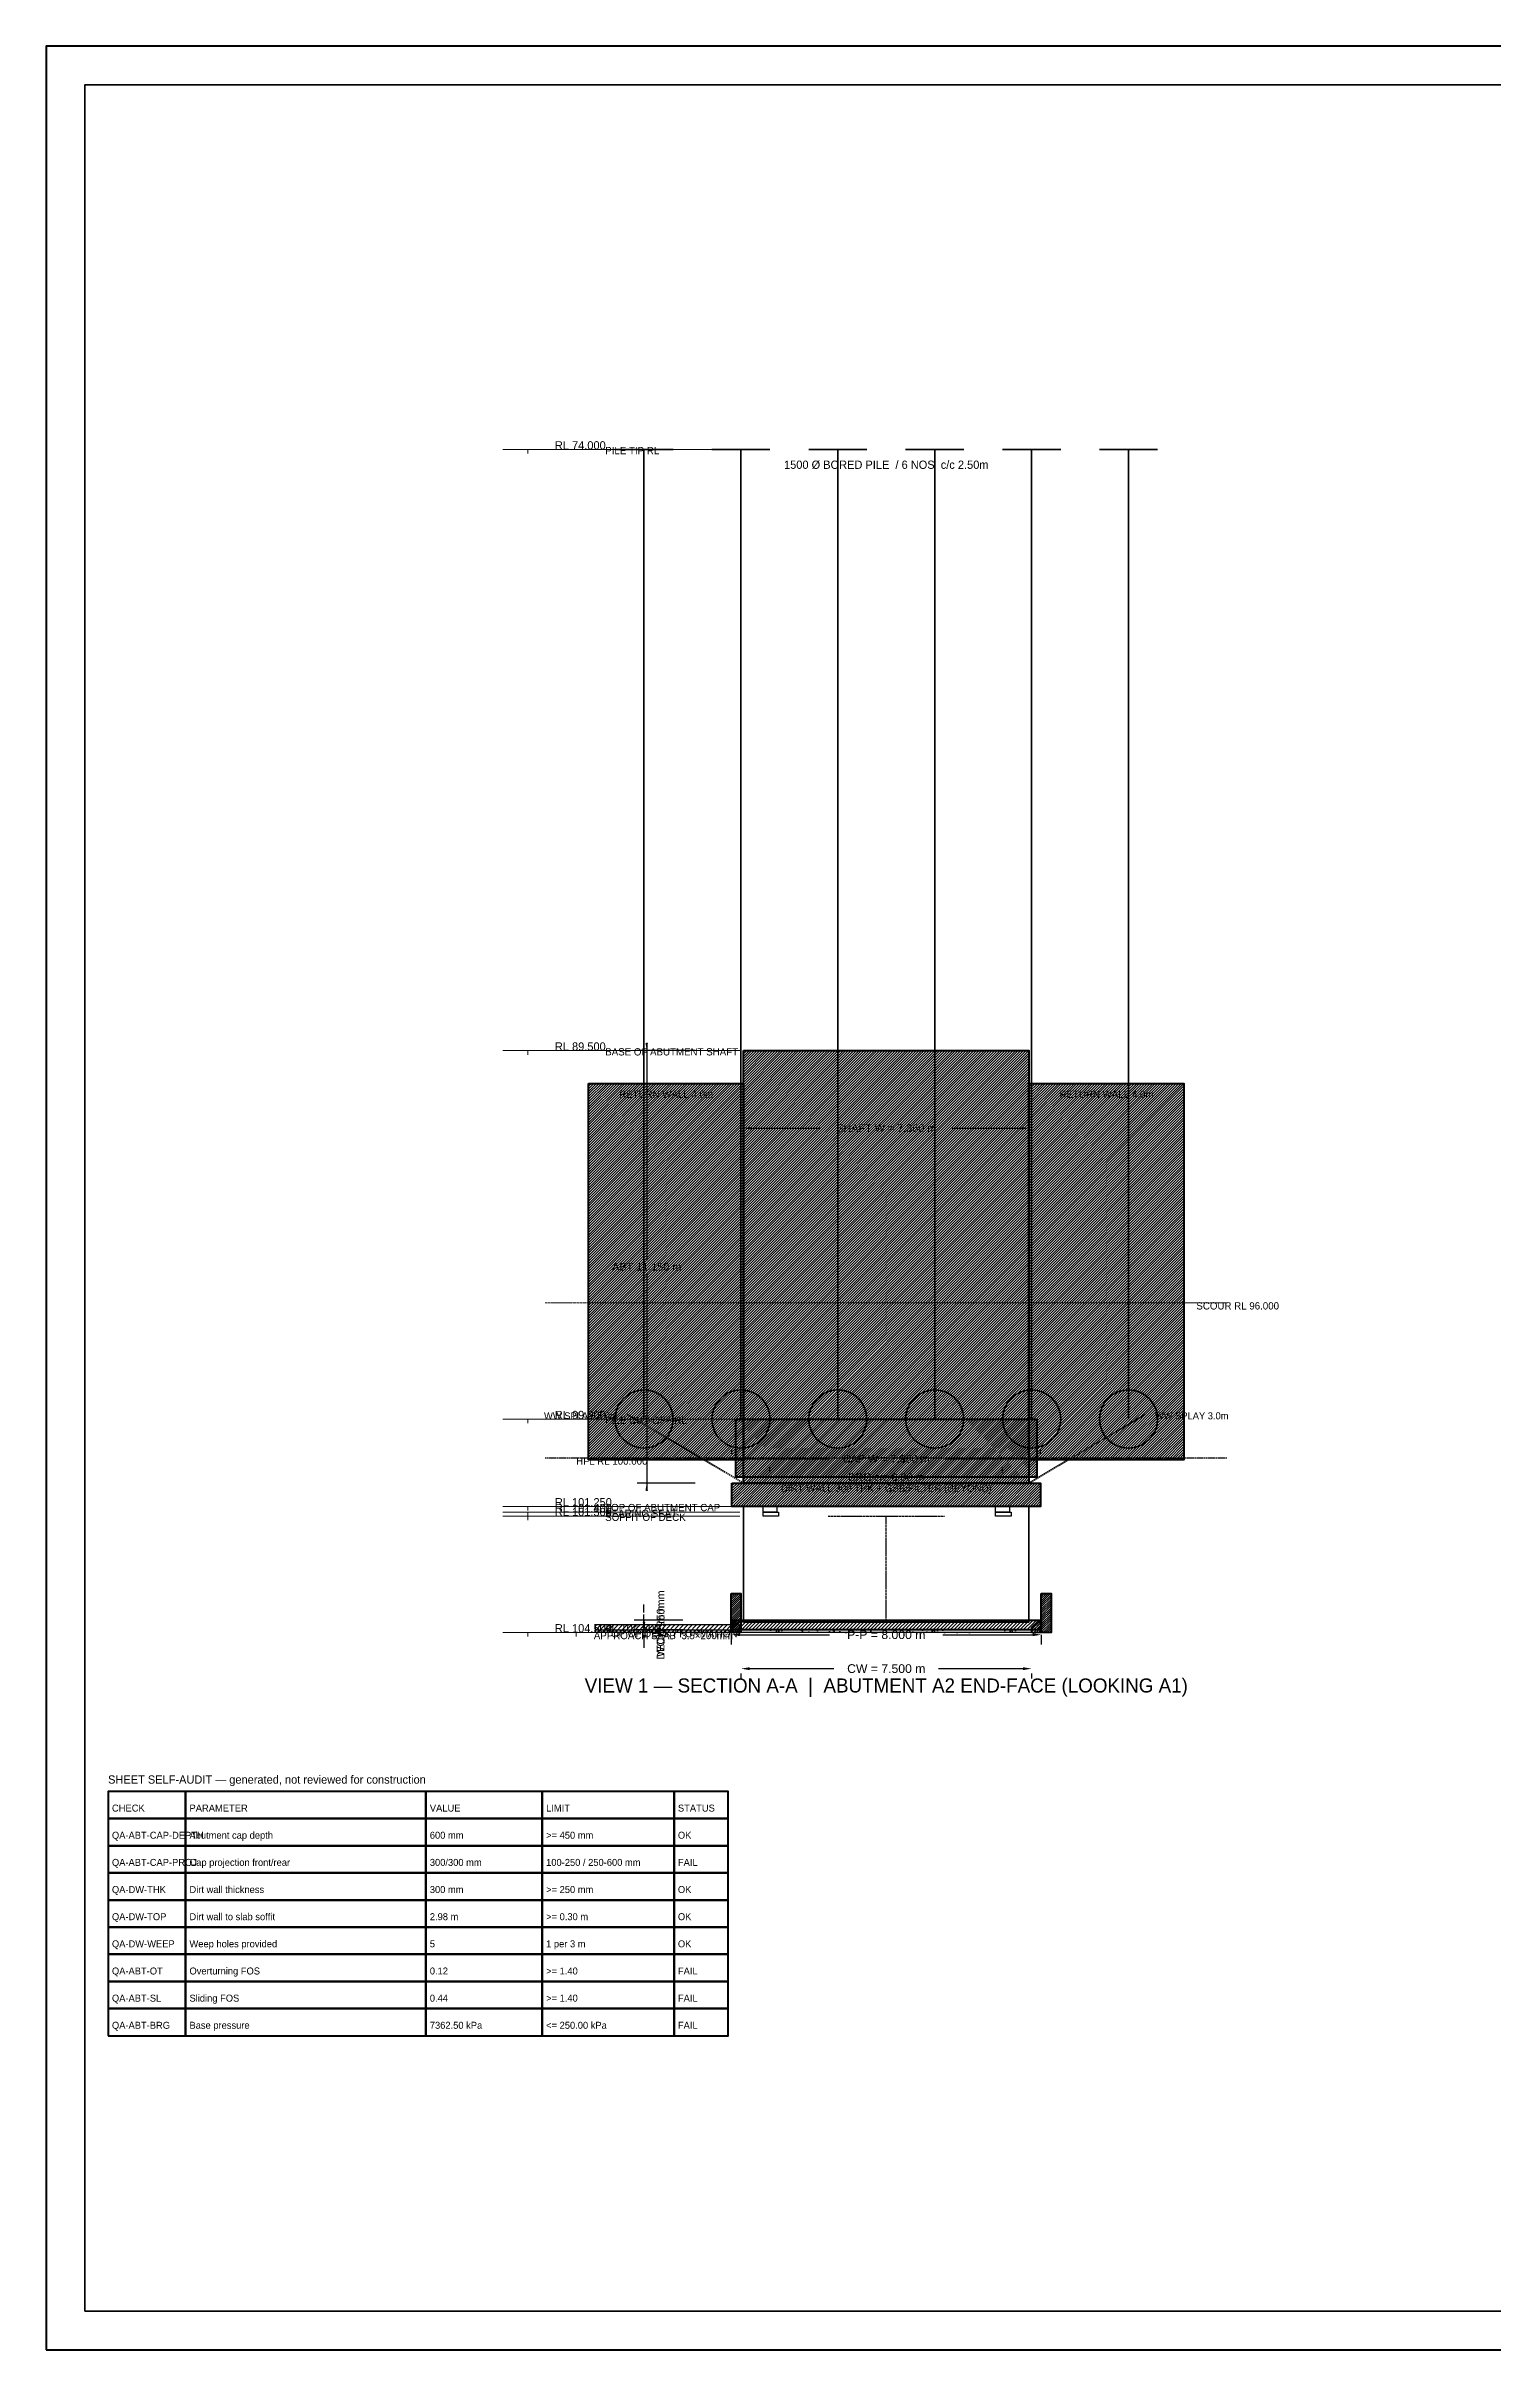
# Model space of a CAD drawing. Header units: metres. Extents: x 0 to 841, y 0 to 594.
# Drawn here: x 0 to 374, y 0 to 594 of the extents above; entities that cross this region are included whole.
import ezdxf
from ezdxf.enums import TextEntityAlignment as Align

# ---------------------------------------------------------------- set-up
doc = ezdxf.new("R2010")
doc.units = ezdxf.units.M
for name, pattern in [('DASHED', [0.5, 0.375, -0.125]), ('DASHED2', [0.25, 0.1875, -0.0625]), ('HIDDEN', [0.25, 0.1875, -0.0625])]:
    doc.linetypes.add(name, pattern=pattern)
for name, color, linetype, lineweight in [('BORDER-INNER', 7, 'Continuous', 35), ('BORDER-OUTER', 7, 'Continuous', 70), ('CIVIL-HFL', 5, 'DASHED', 25), ('CIVIL-ROAD', 7, 'Continuous', 25), ('CIVIL-SCOUR', 1, 'DASHED2', 18), ('DIM-LEVEL', 3, 'Continuous', 18), ('DIM-LINEAR', 3, 'Continuous', 18), ('FOUND-CAP', 2, 'Continuous', 35), ('FOUND-PILE', 4, 'Continuous', 35), ('STRUC-HATCHING', 8, 'Continuous', 18), ('STRUC-HIDDEN', 8, 'HIDDEN', 25), ('SUB-ABUT', 3, 'Continuous', 35), ('SUB-BEARING', 5, 'Continuous', 25), ('SUB-DIRT-WALL', 3, 'Continuous', 35), ('SUPER-DECK', 2, 'Continuous', 50), ('SUPER-KERB', 7, 'Continuous', 25), ('SUPER-PARAPET', 2, 'Continuous', 35), ('SUPER-WEARING', 8, 'Continuous', 25), ('TEXT-GENERAL', 7, 'Continuous', 18), ('TEXT-HEADER', 7, 'Continuous', 25), ('TEXT-LEVEL', 5, 'Continuous', 18), ('TEXT-SPEC', 7, 'Continuous', 13), ('TITLEBLK-BOX', 7, 'Continuous', 50)]:
    doc.layers.add(name, color=color, linetype=linetype, lineweight=lineweight)
doc.styles.add('BRIDGE_STD', font='Arial.ttf')
doc.dimstyles.new('pmb100', dxfattribs={"dimtxt": 2.5, "dimasz": 0.9375, "dimexe": 2.5, "dimexo": 2.5, "dimtad": 0, "dimtih": 1, "dimdec": 0, "dimtxsty": 'BRIDGE_STD', "dimcen": 2.5, "dimazin": 3, "dimtfac": 1, "dimtmove": 0, "dimatfit": 3})

msp = doc.modelspace()

# ---------------------------------------------------------------- hatches: boundary and pattern name
at = {"layer": 'STRUC-HATCHING'}
h = msp.add_hatch(dxfattribs=at)
h.set_pattern_fill('ANSI31', scale=0.15)
h.paths.add_polyline_path([(179.95, 335), (253.55, 335), (253.55, 223.5), (179.95, 223.5)])
h = msp.add_hatch(dxfattribs=at)
h.set_pattern_fill('ANSI31', scale=0.15)
h.paths.add_polyline_path([(139.95, 326.56), (179.95, 326.56), (179.95, 229.5), (139.95, 229.5)])
h = msp.add_hatch(dxfattribs=at)
h.set_pattern_fill('ANSI31', scale=0.15)
h.paths.add_polyline_path([(253.55, 326.56), (293.55, 326.56), (293.55, 229.5), (253.55, 229.5)])
h = msp.add_hatch(dxfattribs=at)
h.set_pattern_fill('ANSI31', scale=0.15)
h.paths.add_polyline_path([(177.95, 240), (255.55, 240), (255.55, 225), (177.95, 225)])
h = msp.add_hatch(dxfattribs=at)
h.set_pattern_fill('ANSI31', scale=0.15)
h.paths.add_polyline_path([(176.95, 223.5), (256.55, 223.5), (256.55, 217.5), (176.95, 217.5)])
h = msp.add_hatch(dxfattribs=at)
h.set_pattern_fill('ANSI31', scale=0.12)
h.paths.add_polyline_path([(176.75, 195), (179.25, 195), (179.25, 185), (176.75, 185)])
h = msp.add_hatch(dxfattribs=at)
h.set_pattern_fill('ANSI31', scale=0.12)
h.paths.add_polyline_path([(256.75, 195), (259.25, 195), (259.25, 185), (256.75, 185)])
h = msp.add_hatch(dxfattribs=at)
h.set_pattern_fill('ANSI31', scale=0.25)
h.paths.add_polyline_path([(141.75, 187), (176.75, 187), (176.75, 185), (141.75, 185)])
h = msp.add_hatch(dxfattribs=at)
h.set_pattern_fill('ANSI31', scale=0.2)
h.paths.add_polyline_path([(176.75, 188.15), (256.75, 188.15), (256.75, 185.65), (176.75, 185.65)])
h = msp.add_hatch(dxfattribs=at)
h.set_pattern_fill('ANSI31', scale=0.14)
h.paths.add_polyline_path([(179.25, 185), (176.75, 185), (176.75, 187.2), (177.5, 188.08), (179.25, 186.32)])
h = msp.add_hatch(dxfattribs=at)
h.set_pattern_fill('ANSI31', scale=0.14)
h.paths.add_polyline_path([(254.25, 185), (256.75, 185), (256.75, 187.2), (256, 188.08), (254.25, 186.32)])
at = {"layer": 'SUPER-WEARING'}
h = msp.add_hatch(dxfattribs=at)
h.set_pattern_fill('AR-SAND', scale=0.04)
h.paths.add_polyline_path([(141.75, 185.65), (176.75, 185.65), (176.75, 185), (141.75, 185)])
h = msp.add_hatch(dxfattribs=at)
h.set_pattern_fill('AR-SAND', scale=0.04)
h.paths.add_polyline_path([(179.25, 185.65), (254.25, 185.65), (254.25, 185), (179.25, 185)])

# ---------------------------------------------------------------- linework, layer by layer
at = {"layer": 'BORDER-INNER'}
msp.add_lwpolyline([(10, 10), (831, 10), (831, 584), (10, 584), (10, 10)], dxfattribs=at)
at = {"layer": 'BORDER-OUTER'}
msp.add_lwpolyline([(0, 0), (841, 0), (841, 594), (0, 594), (0, 0)], dxfattribs=at)
at = {"layer": 'CIVIL-HFL', "color": 5, "linetype": 'DASHED'}
msp.add_line((128.75, 230), (304.75, 230), dxfattribs=at)
at = {"layer": 'CIVIL-ROAD', "lineweight": 25}
msp.add_lwpolyline([(141.75, 187), (176.75, 187), (176.75, 185), (141.75, 185), (141.75, 187)], dxfattribs=at)
at = {"layer": 'CIVIL-SCOUR', "color": 1, "linetype": 'DASHED2'}
msp.add_line((128.75, 270), (304.75, 270), dxfattribs=at)
at = {"layer": 'DIM-LEVEL'}
for p, q in [((117.875, 490), (130.625, 490)), ((124.25, 490), (124.25, 488.938)), ((117.875, 335), (130.625, 335)), ((124.25, 335), (124.25, 333.938)), ((117.875, 240), (130.625, 240)), ((124.25, 240), (124.25, 238.937)), ((117.875, 217.5), (130.625, 217.5)), ((117.875, 216), (130.625, 216)), ((117.875, 215), (130.625, 215)), ((124.25, 217.5), (124.25, 216.437)), ((124.25, 216), (124.25, 214.937)), ((124.25, 215), (124.25, 213.937)), ((117.875, 185), (130.625, 185)), ((124.25, 185), (124.25, 183.937)), ((130.375, 185), (143.125, 185)), ((136.75, 185), (136.75, 183.937))]:
    msp.add_line(p, q, dxfattribs=at)
at = {"layer": 'DIM-LEVEL', "color": 5}
for p, q in [((124.25, 490), (178.95, 490)), ((124.25, 335), (178.95, 335)), ((124.25, 240), (178.95, 240)), ((124.25, 217.5), (178.95, 217.5)), ((124.25, 216), (178.95, 216)), ((124.25, 215), (178.95, 215)), ((124.25, 185), (178.95, 185))]:
    msp.add_line(p, q, dxfattribs=at)
at = {"layer": 'FOUND-CAP', "lineweight": 40}
msp.add_lwpolyline([(177.95, 240), (255.55, 240), (255.55, 225), (177.95, 225), (177.95, 240)], dxfattribs=at)
at = {"layer": 'FOUND-PILE', "color": 4, "lineweight": 35}
for p, q in [((146.75, 490), (161.75, 490)), ((154.25, 240), (154.25, 490)), ((171.75, 490), (186.75, 490)), ((179.25, 240), (179.25, 490)), ((196.75, 490), (211.75, 490)), ((204.25, 240), (204.25, 490)), ((221.75, 490), (236.75, 490)), ((229.25, 240), (229.25, 490)), ((246.75, 490), (261.75, 490)), ((254.25, 240), (254.25, 490)), ((271.75, 490), (286.75, 490)), ((279.25, 240), (279.25, 490))]:
    msp.add_line(p, q, dxfattribs=at)
at = {"layer": 'FOUND-PILE', "color": 4}
for centre in [(154.25, 240), (179.25, 240), (204.25, 240), (229.25, 240), (254.25, 240), (279.25, 240)]:
    msp.add_circle(centre, 7.5, dxfattribs=at)
at = {"layer": 'STRUC-HIDDEN', "color": 8, "linetype": 'HIDDEN'}
for p, q in [((201.75, 215), (231.75, 215)), ((216.75, 188.15), (216.75, 215))]:
    msp.add_line(p, q, dxfattribs=at)
at = {"layer": 'SUB-ABUT', "color": 3, "linetype": 'DASHED'}
for p, q in [((179.95, 223.5), (149.95, 241.188)), ((253.55, 223.5), (283.55, 241.188))]:
    msp.add_line(p, q, dxfattribs=at)
at = {"layer": 'SUB-ABUT', "lineweight": 50}
for points in [[(179.95, 335), (253.55, 335), (253.55, 223.5), (179.95, 223.5), (179.95, 335)], [(176.95, 223.5), (256.55, 223.5), (256.55, 217.5), (176.95, 217.5), (176.95, 223.5)]]:
    msp.add_lwpolyline(points, dxfattribs=at)
at = {"layer": 'SUB-ABUT', "lineweight": 40}
for points in [[(139.95, 326.56), (179.95, 326.56), (179.95, 229.5), (139.95, 229.5), (139.95, 326.56)], [(253.55, 326.56), (293.55, 326.56), (293.55, 229.5), (253.55, 229.5), (253.55, 326.56)]]:
    msp.add_lwpolyline(points, dxfattribs=at)
at = {"layer": 'SUB-ABUT', "lineweight": 30}
for points in [[(184.95, 217.5), (188.55, 217.5), (188.55, 216), (184.95, 216), (184.95, 217.5)], [(244.95, 217.5), (248.55, 217.5), (248.55, 216), (244.95, 216), (244.95, 217.5)]]:
    msp.add_lwpolyline(points, dxfattribs=at)
at = {"layer": 'SUB-BEARING', "lineweight": 30}
for points in [[(184.95, 216), (188.95, 216), (188.95, 215), (184.95, 215), (184.95, 216)], [(244.95, 216), (248.95, 216), (248.95, 215), (244.95, 215), (244.95, 216)]]:
    msp.add_lwpolyline(points, dxfattribs=at)
at = {"layer": 'SUB-DIRT-WALL', "lineweight": 35}
msp.add_lwpolyline([(179.95, 187.65), (253.55, 187.65), (253.55, 217.5), (179.95, 217.5), (179.95, 187.65)], dxfattribs=at)
at = {"layer": 'SUPER-DECK', "lineweight": 50}
msp.add_lwpolyline([(176.75, 188.15), (256.75, 188.15), (256.75, 185.65), (176.75, 185.65), (176.75, 188.15)], dxfattribs=at)
at = {"layer": 'SUPER-KERB', "lineweight": 35}
for points in [[(179.25, 185), (176.75, 185), (176.75, 187.2), (177.5, 188.08), (179.25, 186.32), (179.25, 185)], [(254.25, 185), (256.75, 185), (256.75, 187.2), (256, 188.08), (254.25, 186.32), (254.25, 185)]]:
    msp.add_lwpolyline(points, dxfattribs=at)
at = {"layer": 'SUPER-PARAPET', "lineweight": 40}
for points in [[(176.75, 195), (179.25, 195), (179.25, 185), (176.75, 185), (176.75, 195)], [(256.75, 195), (259.25, 195), (259.25, 185), (256.75, 185), (256.75, 195)]]:
    msp.add_lwpolyline(points, dxfattribs=at)
at = {"layer": 'SUPER-WEARING'}
for points in [[(141.75, 185.65), (176.75, 185.65), (176.75, 185), (141.75, 185), (141.75, 185.65)], [(179.25, 185.65), (254.25, 185.65), (254.25, 185), (179.25, 185), (179.25, 185.65)]]:
    msp.add_lwpolyline(points, dxfattribs=at)
at = {"layer": 'TITLEBLK-BOX'}
for points in [[(16, 137), (36, 137), (36, 144), (16, 144), (16, 137)], [(36, 137), (98, 137), (98, 144), (36, 144), (36, 137)], [(98, 137), (128, 137), (128, 144), (98, 144), (98, 137)], [(128, 137), (162, 137), (162, 144), (128, 144), (128, 137)], [(162, 137), (176, 137), (176, 144), (162, 144), (162, 137)], [(16, 130), (36, 130), (36, 137), (16, 137), (16, 130)], [(36, 130), (98, 130), (98, 137), (36, 137), (36, 130)], [(98, 130), (128, 130), (128, 137), (98, 137), (98, 130)], [(128, 130), (162, 130), (162, 137), (128, 137), (128, 130)], [(162, 130), (176, 130), (176, 137), (162, 137), (162, 130)], [(16, 123), (36, 123), (36, 130), (16, 130), (16, 123)], [(36, 123), (98, 123), (98, 130), (36, 130), (36, 123)], [(98, 123), (128, 123), (128, 130), (98, 130), (98, 123)], [(128, 123), (162, 123), (162, 130), (128, 130), (128, 123)], [(162, 123), (176, 123), (176, 130), (162, 130), (162, 123)], [(16, 116), (36, 116), (36, 123), (16, 123), (16, 116)], [(36, 116), (98, 116), (98, 123), (36, 123), (36, 116)], [(98, 116), (128, 116), (128, 123), (98, 123), (98, 116)], [(128, 116), (162, 116), (162, 123), (128, 123), (128, 116)], [(162, 116), (176, 116), (176, 123), (162, 123), (162, 116)], [(16, 109), (36, 109), (36, 116), (16, 116), (16, 109)], [(36, 109), (98, 109), (98, 116), (36, 116), (36, 109)], [(98, 109), (128, 109), (128, 116), (98, 116), (98, 109)], [(128, 109), (162, 109), (162, 116), (128, 116), (128, 109)], [(162, 109), (176, 109), (176, 116), (162, 116), (162, 109)], [(16, 102), (36, 102), (36, 109), (16, 109), (16, 102)], [(36, 102), (98, 102), (98, 109), (36, 109), (36, 102)], [(98, 102), (128, 102), (128, 109), (98, 109), (98, 102)], [(128, 102), (162, 102), (162, 109), (128, 109), (128, 102)], [(162, 102), (176, 102), (176, 109), (162, 109), (162, 102)], [(16, 95), (36, 95), (36, 102), (16, 102), (16, 95)], [(36, 95), (98, 95), (98, 102), (36, 102), (36, 95)], [(98, 95), (128, 95), (128, 102), (98, 102), (98, 95)], [(128, 95), (162, 95), (162, 102), (128, 102), (128, 95)], [(162, 95), (176, 95), (176, 102), (162, 102), (162, 95)], [(16, 88), (36, 88), (36, 95), (16, 95), (16, 88)], [(36, 88), (98, 88), (98, 95), (36, 95), (36, 88)], [(98, 88), (128, 88), (128, 95), (98, 95), (98, 88)], [(128, 88), (162, 88), (162, 95), (128, 95), (128, 88)], [(162, 88), (176, 88), (176, 95), (162, 95), (162, 88)], [(16, 81), (36, 81), (36, 88), (16, 88), (16, 81)], [(36, 81), (98, 81), (98, 88), (36, 88), (36, 81)], [(98, 81), (128, 81), (128, 88), (98, 88), (98, 81)], [(128, 81), (162, 81), (162, 88), (128, 88), (128, 81)], [(162, 81), (176, 81), (176, 88), (162, 88), (162, 81)]]:
    msp.add_lwpolyline(points, dxfattribs=at)

# ---------------------------------------------------------------- texts
at = {"layer": 'CIVIL-HFL', "color": 5}
msp.add_text('HFL RL 100.000', height=1.875, dxfattribs=at).set_placement((136.75, 228.25))
at = {"layer": 'CIVIL-SCOUR', "color": 1}
msp.add_text('SCOUR RL 96.000', height=1.875, dxfattribs=at).set_placement((296.75, 268.25))
at = {"layer": 'TEXT-GENERAL'}
for s, height, p in [('1500 Ø BORED PILE  / 6 NOS  c/c 2.50m', 2.125, (216.75, 485)), ('APPROACH SLAB  3.5×200mm', 1.875, (159.25, 183.25))]:
    msp.add_text(s, height=height, dxfattribs=at).set_placement(p, align=Align.CENTER)
at = {"layer": 'TEXT-GENERAL', "color": 3}
for p in [(159.95, 322.81), (273.55, 322.81)]:
    msp.add_text('RETURN WALL 4.0m', height=1.875, dxfattribs=at).set_placement(p, align=Align.CENTER)
at = {"layer": 'TEXT-HEADER'}
msp.add_text('VIEW 1 — SECTION A-A  |  ABUTMENT A2 END-FACE (LOOKING A1)', height=3.625, dxfattribs=at).set_placement((216.75, 169.5), align=Align.CENTER)
for s, height, p in [('SHEET SELF-AUDIT — generated, not reviewed for construction', 2.125, (16, 146)), ('CHECK', 1.8062, (17, 138.8)), ('PARAMETER', 1.8062, (37, 138.8)), ('VALUE', 1.8062, (99, 138.8)), ('LIMIT', 1.8062, (129, 138.8)), ('STATUS', 1.8062, (163, 138.8))]:
    msp.add_text(s, height=height, dxfattribs=at).set_placement(p)
at = {"layer": 'TEXT-LEVEL'}
for s, height, p in [('RL 74.000', 2.125, (131.262, 490)), ('PILE TIP RL', 1.875, (144.25, 488.75)), ('RL 89.500', 2.125, (131.262, 335)), ('BASE OF ABUTMENT SHAFT', 1.875, (144.25, 333.75)), ('RL 99.000', 2.125, (131.262, 240)), ('PILE CUT-OFF RL', 1.875, (144.25, 238.75)), ('RL 101.250', 2.125, (131.262, 217.5)), ('RL 101.400', 2.125, (131.262, 216)), ('RL 101.500', 2.125, (131.262, 215)), ('TOP OF ABUTMENT CAP', 1.875, (144.25, 216.25)), ('SOFFIT OF DECK', 1.875, (144.25, 213.75)), ('BEARING SEAT', 1.875, (144.25, 214.75)), ('RL 104.500', 2.125, (131.262, 185)), ('RL 104.500', 2.125, (143.762, 185)), ('TOP OF DECK / FORMATION', 1.875, (144.25, 183.75))]:
    msp.add_text(s, height=height, dxfattribs=at).set_placement(p)
at = {"layer": 'TEXT-SPEC', "color": 3}
msp.add_text('WW SPLAY 3.0m', height=1.8, dxfattribs=at).set_placement((147.45, 239.938), align=Align.RIGHT)
for s, p in [('WW SPLAY 3.0m', (286.05, 239.938)), ('QA-ABT-CAP-DEPTH', (17, 131.8)), ('Abutment cap depth', (37, 131.8)), ('600 mm', (99, 131.8)), ('>= 450 mm', (129, 131.8)), ('OK', (163, 131.8)), ('QA-DW-THK', (17, 117.8)), ('Dirt wall thickness', (37, 117.8)), ('300 mm', (99, 117.8)), ('>= 250 mm', (129, 117.8)), ('OK', (163, 117.8)), ('QA-DW-TOP', (17, 110.8)), ('Dirt wall to slab soffit', (37, 110.8)), ('2.98 m', (99, 110.8)), ('>= 0.30 m', (129, 110.8)), ('OK', (163, 110.8)), ('QA-DW-WEEP', (17, 103.8)), ('Weep holes provided', (37, 103.8)), ('5', (99, 103.8)), ('1 per 3 m', (129, 103.8)), ('OK', (163, 103.8))]:
    msp.add_text(s, height=1.8, dxfattribs=at).set_placement(p)
msp.add_text('DIRT WALL 300 THK + GSB/FILTER (BEYOND)', height=1.875, dxfattribs=at).set_placement((216.75, 221.25), align=Align.CENTER)
at = {"layer": 'TEXT-SPEC', "color": 1}
for s, p in [('QA-ABT-CAP-PROJ', (17, 124.8)), ('Cap projection front/rear', (37, 124.8)), ('300/300 mm', (99, 124.8)), ('100-250 / 250-600 mm', (129, 124.8)), ('FAIL', (163, 124.8)), ('QA-ABT-OT', (17, 96.8)), ('Overturning FOS', (37, 96.8)), ('0.12', (99, 96.8)), ('>= 1.40', (129, 96.8)), ('FAIL', (163, 96.8)), ('QA-ABT-SL', (17, 89.8)), ('Sliding FOS', (37, 89.8)), ('0.44', (99, 89.8)), ('>= 1.40', (129, 89.8)), ('FAIL', (163, 89.8)), ('QA-ABT-BRG', (17, 82.8)), ('Base pressure', (37, 82.8)), ('7362.50 kPa', (99, 82.8)), ('<= 250.00 kPa', (129, 82.8)), ('FAIL', (163, 82.8))]:
    msp.add_text(s, height=1.8, dxfattribs=at).set_placement(p)

# ---------------------------------------------------------------- dimensions: what is measured, and where the dimension line sits
at = {"layer": 'DIM-LINEAR'}
for base, p1, p2, text in [((154.95, 335), (169.95, 335), (169.95, 223.5), 'ABT 11.150 m'), ((154.25, 188.15), (166.75, 188.15), (166.75, 185.65), 'DECK 250mm'), ((154.25, 185.65), (166.75, 185.65), (166.75, 185), 'WC 65mm')]:
    msp.add_linear_dim(base=base, p1=p1, p2=p2, angle=90, text=text, dimstyle='pmb100', override={"dimtxt": 2, "dimasz": 2, "dimgap": 0.8, "dimclrt": 3}, dxfattribs=at).render()
for base, p1, p2, text, override in [((179.95, 315), (179.95, 330), (253.55, 330), 'SHAFT W = 7.360 m', {"dimtxt": 2, "dimasz": 2, "dimgap": 0.8, "dimclrt": 3}), ((176.95, 229.75), (176.95, 228.5), (256.55, 228.5), 'CAP W = 7.960 m', {"dimtxt": 2, "dimasz": 2, "dimgap": 0.8, "dimclrt": 3}), ((186.75, 225), (186.75, 223.75), (246.75, 223.75), 'BRG c/c 6.00 m', {"dimtxt": 2, "dimasz": 2, "dimgap": 0.8, "dimclrt": 3}), ((176.75, 184.4), (176.75, 186.9), (256.75, 186.9), 'P-P = 8.000 m', {"dimtxt": 2.25, "dimasz": 2.25, "dimgap": 0.9, "dimclrt": 3}), ((179.25, 175.65), (179.25, 176.9), (254.25, 176.9), 'CW = 7.500 m', {"dimtxt": 2.25, "dimasz": 2.25, "dimgap": 0.9, "dimclrt": 3})]:
    msp.add_linear_dim(base=base, p1=p1, p2=p2, text=text, dimstyle='pmb100', override=override, dxfattribs=at).render()

doc.saveas('drawing.dxf')
